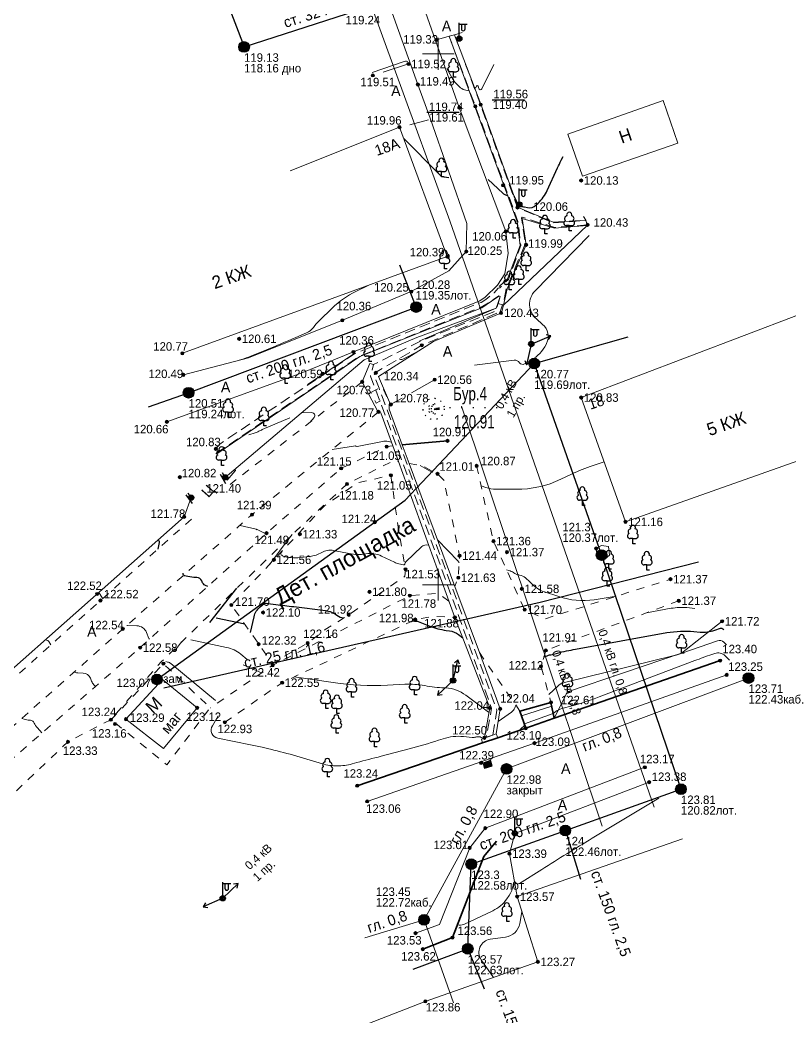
# Model space of a CAD drawing. Header units: metres. Extents: x 23748 to 47763, y 22346 to 44826.
# Drawn here: x 23910.6 to 23983.1, y 22409.3 to 22503.2 of the extents above; entities that cross this region are included whole.
import ezdxf

# ---------------------------------------------------------------- set-up
doc = ezdxf.new("R2010")
doc.units = ezdxf.units.M
for name, pattern in [('CONTI', [1, 0, 1]), ('g5_01_5x1_5', [3, 1.5, -1.5]), ('g5_02x1', [3, 2, -1]), ('g5_05x2', [7, 5, -2])]:
    doc.linetypes.add(name, pattern=pattern)
for name, color, linetype in [('02_Сетка', 7, 'Continuous'), ('03_Здания и строения', 7, 'Continuous'), ('06_Инженерно-технические сооружения', 7, 'Continuous'), ('07_Объекты электропередачи', 7, 'Continuous'), ('10_Границы покрытий и угодий', 7, 'Continuous'), ('11_Гидрография', 7, 'Continuous'), ('12_Рельеф', 7, 'Continuous'), ('13_Растительность', 7, 'Continuous'), ('14_Ограждения', 7, 'Continuous'), ('17_Топонимика', 7, 'Continuous'), ('19_Горизонтали', 7, 'Continuous'), ('30_Канализация', 7, 'Continuous'), ('31_Водопровод', 7, 'Continuous'), ('35_Телефон', 7, 'Continuous'), ('37_Кабель низкого напряжения', 7, 'Continuous'), ('44_Крышки колодцев', 7, 'Continuous'), ('45_Номера колодцев', 7, 'Continuous'), ('61_Отметки высоты поверхности', 7, 'Continuous'), ('BORE', 7, 'CONTI')]:
    doc.layers.add(name, color=color, linetype=linetype)
doc.styles.add('LIKE11', font='bm431.shx')
doc.styles.add('LIKE14', font='p131.shx')
doc.styles.add('LIKE17', font='d431.shx')
doc.styles.add('LIKE32', font='peteri.shx')
doc.styles.add('LIKE36', font='pragmai.shx')
doc.styles.add('Line_GUGK', font='bm431.ttf', dxfattribs={"height": 1})
doc.styles.add('SHRFT', font='TXT', dxfattribs={"width": 0.75})
doc.styles.get("Standard").update_dxf_attribs({"font": 'SPDS.shx', "oblique": 15, "height": 2})
doc.linetypes.add('g5_084a', pattern='A,0.001,[18,GUGK_2005.shx,S=5,R=180.000005,X=0,Y=0],1,[18,GUGK_2005.shx,S=12,R=180.000005,X=0,Y=0],1', length=2.001)
doc.linetypes.add('g5_084b', pattern='A,0.001,[18,GUGK_2005.shx,S=10,R=180.000005,X=0,Y=0],1,[18,GUGK_2005.shx,S=30,R=180.000005,X=0,Y=0],1', length=2.001)
doc.linetypes.add('g5_119_3', pattern='A,8,-2,[31,GUGK_2005.shx,S=0.2,R=0,X=0,Y=0],8,[31,GUGK_2005.shx,S=0.2,R=180.000005,X=0,Y=0],-2', length=20)
doc.linetypes.add('g5_122_k', pattern='A,2,-2,3,-0.6,["К",Line_GUGK,S=2,R=0,X=0,Y=-1],-3,3,-2,8,-2,8,-2,6', length=41.6)
doc.linetypes.add('g5_122_v', pattern='A,2,-2,3,-0.6,["В",Line_GUGK,S=2,R=0,X=0,Y=-1],-2.8,3,-2,8,-2,8,-2,6', length=41.4)
doc.linetypes.add('g5_133_t', pattern='A,4,[27,GUGK_2005.shx,S=0.8,R=0,X=0,Y=0],4,-2', length=10)
doc.linetypes.add('g5_474_1a', pattern='A,2,-0.5,[28,GUGK_2005.shx,S=2,R=0,X=0,Y=0],-0.5,2', length=5)

# ---------------------------------------------------------------- blocks, each defined once
blk = doc.blocks.new('g5_115_1')
at = {"color": 0, "flags": 128}
for points in [[(0, 0), (4, 0)], [(3.29, -0.5), (4, 0), (3.29, 0.5)]]:
    blk.add_lwpolyline(points, dxfattribs=at)
blk = doc.blocks.new('g5_117kb')
h = blk.add_hatch(color=255)
h.paths.add_polyline_path([(0.07, 0.07), (0.92, 0.07, 0.367426), (0.07, 0.92)])
h.paths.add_polyline_path([(-0.08, 0.92, 0.367426), (-0.92, 0.07), (-0.08, 0.07)])
h.paths.add_polyline_path([(-0.08, -0.08), (-0.92, -0.08, 0.367426), (-0.08, -0.92)])
h.paths.add_polyline_path([(0.07, -0.92, 0.367426), (0.92, -0.08), (0.07, -0.08)])
at = {"color": 0, "flags": 128}
for points in [[(-1, 0), (1, 0)], [(0, 1), (0, -1)]]:
    blk.add_lwpolyline(points, dxfattribs=at)
at = {"color": 0}
blk.add_circle((0, 0), 1, dxfattribs=at)
at = {"style": 'LIKE11', "flags": 8}
for tag, p in [('Номер', (0, 1.7)), ('Отметка кольца люка', (0, -2.8)), ('Отметка земли (возле него)', (0, -4.8)), ('Верх прокладки', (0, -6.8)), ('Низ прокладки', (0, -8.8))]:
    blk.add_attdef(tag, p, '', height=1.6, dxfattribs=at)
blk = doc.blocks.new('g5_128a')
h = blk.add_hatch(color=255)
h.paths.add_polyline_path([(-0.325, 0.425), (-0.675, 0.425), (-0.675, -0.425), (-0.325, -0.425)])
h.paths.add_polyline_path([(0.175, 0.425), (-0.175, 0.425), (-0.175, -0.425), (0.175, -0.425)])
h.paths.add_polyline_path([(0.675, 0.425), (0.325, 0.425), (0.325, -0.425), (0.675, -0.425)])
at = {"color": 0, "flags": 128}
blk.add_lwpolyline([(-0.75, -0.5), (0.75, -0.5), (0.75, 0.5), (-0.75, 0.5)], close=True, dxfattribs=at)
for points in [[(-0.25, -0.5), (-0.25, 0.5)], [(0.25, -0.5), (0.25, 0.5)]]:
    blk.add_lwpolyline(points, dxfattribs=at)
blk = doc.blocks.new('g5_474c_2')
h = blk.add_hatch(color=0)
edge = h.paths.add_edge_path()
edge.add_arc((0, 0), 0.5, 0, 360)
at = {"color": 0}
blk.add_line((0, -0.5), (0, -1), dxfattribs=at)
at = {"color": 0, "flags": 128}
blk.add_lwpolyline([(0.5, -1), (0.5, 1)], dxfattribs=at)
at = {"color": 0}
blk.add_circle((0, 0), 0.5, dxfattribs=at)
blk = doc.blocks.new('g5_388_1')
at = {"color": 0, "flags": 128}
blk.add_lwpolyline([(0, 0.99), (0.51, 0.99, 0.798042), (0.73, 1.95, 0.636328), (0.46, 2.81, 0.533064), (0, 3.5, 0.533064), (-0.46, 2.81, 0.636328), (-0.73, 1.95, 0.798042), (-0.51, 0.99)], format="xyb", dxfattribs=at)
for points in [[(0, 0.99), (-0.51, 0.99)], [(0.5, 0), (0, 0), (0, 0.99)]]:
    blk.add_lwpolyline(points, dxfattribs=at)
at = {"style": 'LIKE11', "flags": 8}
for tag, p in [('Описание', (-14.19, 0.84)), ('Метрические данные', (1.49, 0.46))]:
    blk.add_attdef(tag, p, '', height=2, dxfattribs=at)
blk = doc.blocks.new('g5_110_1c')
h = blk.add_hatch(color=255)
edge = h.paths.add_edge_path()
edge.add_arc((0, 0), 0.425, 0, 360)
edge = h.paths.add_edge_path(flags=16)
edge.add_arc((0, 0), 0.195, 0, 360)
h = blk.add_hatch(color=0)
edge = h.paths.add_edge_path()
edge.add_arc((0, 0), 0.12, 0, 360)
at = {"color": 0}
for p, q in [((0, 0.5), (0, 3)), ((0, 2.75), (1.5, 2.75))]:
    blk.add_line(p, q, dxfattribs=at)
at = {"color": 0, "flags": 128}
blk.add_lwpolyline([(0.4, 2.75), (0.4, 1.86, 1.040016), (1.1, 1.86), (1.1, 2.75)], format="xyb", dxfattribs=at)
at = {"color": 0}
for radius in [0.5, 0.12]:
    blk.add_circle((0, 0), radius, dxfattribs=at)
blk = doc.blocks.new('g5_117sv')
h = blk.add_hatch(color=255)
h.paths.add_polyline_path([(-0.08, 0.92, 0.390634), (-0.93, 0, 0.11106), (-0.84, -0.4), (-0.08, 0.04)])
h.paths.add_polyline_path([(0.07, 0.04), (0.84, -0.4, 0.11106), (0.92, 0, 0.390634), (0.07, 0.92)])
h.paths.add_polyline_path([(-0.76, -0.53, 0.524447), (0.76, -0.53), (0, -0.09)])
at = {"color": 0, "flags": 128}
for points in [[(0, 1), (0, 0)], [(0, 0), (-0.87, -0.5)], [(0.87, -0.5), (0, 0)]]:
    blk.add_lwpolyline(points, dxfattribs=at)
at = {"color": 0}
blk.add_circle((0, 0), 1, dxfattribs=at)
at = {"style": 'LIKE11', "flags": 8}
for tag, p in [('Номер', (0, 1.7)), ('Отметка кольца люка', (0, -2.8)), ('Отметка земли (возле него)', (0, -4.8)), ('Верх прокладки', (0, -6.8)), ('Низ прокладки', (0, -8.8))]:
    blk.add_attdef(tag, p, '', height=1.6, dxfattribs=at)
blk = doc.blocks.new('g5_118_1')
h = blk.add_hatch(color=255)
edge = h.paths.add_edge_path()
edge.add_arc((0, 0), 0.925, 0, 360)
at = {"color": 0}
blk.add_circle((0, 0), 1, dxfattribs=at)
at = {"style": 'LIKE11', "flags": 8}
for tag, p, height in [('Номер', (0, 1.7), 1.6), ('Текст', (1.17, -0.66), 2), ('Отметка кольца люка', (0, -2.8), 1.6), ('Отметка земли (возле него)', (0, -4.8), 1.6), ('Верх прокладки', (0, -6.8), 1.6), ('Низ прокладки', (0, -8.8), 1.6)]:
    blk.add_attdef(tag, p, '', height=height, dxfattribs=at)
blk = doc.blocks.new('g5_117v')
h = blk.add_hatch(color=255)
h.paths.add_polyline_path([(-0.92, 0.07), (0.92, 0.07, 0.921954)])
h.paths.add_polyline_path([(0.92, -0.07), (-0.92, -0.07, 0.921954)])
at = {"color": 0}
blk.add_line((-1, 0), (1, 0), dxfattribs=at)
blk.add_circle((0, 0), 1, dxfattribs=at)
at = {"style": 'LIKE11', "flags": 8}
for tag, p in [('Номер', (0, 1.7)), ('Отметка кольца люка', (0, -2.8)), ('Отметка земли (возле него)', (0, -4.8)), ('Верх прокладки', (0, -6.8)), ('Низ прокладки', (0, -8.8))]:
    blk.add_attdef(tag, p, '', height=1.6, dxfattribs=at)
blk = doc.blocks.new('g5_012')
at = {"color": 92, "linetype": 'ByBlock', "lineweight": -2}
for p, q in [((0, -3), (0, 3)), ((-3, 0), (3, 0))]:
    blk.add_line(p, q, dxfattribs=at)
blk = doc.blocks.new('g5_330')
at = {"linetype": 'ByBlock'}
blk.add_hatch(color=0, dxfattribs=at).paths.add_polyline_path([(-0.3, 0, 1), (0.3, 0, 1)])
at = {"color": 0, "linetype": 'ByBlock', "lineweight": -2}
blk.add_circle((0, 0), 0.3, dxfattribs=at)
at = {"color": 0, "linetype": 'ByBlock', "lineweight": 15, "flags": 12}
for tag, p in [('number', (-7.62, -0.8)), ('z', (0.5, -0.8))]:
    blk.add_attdef(tag, p, '', height=1.6, dxfattribs=at)
blk = doc.blocks.new('BL_985')
at = {"color": 0}
for radius in [2, 1, 0.8, 0.6, 0.4, 0.2]:
    blk.add_circle((0, 0), radius, dxfattribs=at)

msp = doc.modelspace()

# ---------------------------------------------------------------- linework, layer by layer
at = {"layer": '03_Здания и строения', "color": 7, "linetype": 'Continuous', "lineweight": 20, "flags": 128}
msp.add_lwpolyline([(23963.582, 22488.477), (23962.209, 22492.44), (23971.18, 22495.608), (23972.571, 22491.592)], close=True, dxfattribs=at)
at = {"layer": '03_Здания и строения', "color": 7, "linetype": 'Continuous', "lineweight": 20, "ltscale": 0.5, "flags": 128}
for points in [[(23925.886, 22471.791), (23950.847, 22480.898), (23946.337, 22493.102), (23936.038, 22488.984)], [(23990.638, 22464.053), (23967.638, 22455.915), (23963.463, 22467.624), (23983.951, 22475.418)], [(23920.571, 22437.327), (23924, 22441.079), (23927.279, 22438.393), (23924.119, 22434.558), (23920.571, 22437.327)], [(23916.274, 22384.642), (23911.677, 22396.299), (23948.77, 22410.752), (23959.375, 22414.475), (23957.431, 22420.615), (23973.015, 22426.075)]]:
    msp.add_lwpolyline(points, dxfattribs=at)
at = {"layer": '06_Инженерно-технические сооружения', "color": 7, "linetype": 'Continuous', "lineweight": 20, "ltscale": 0.5, "flags": 128}
for points in [[(23955.718, 22478.091), (23956.514, 22478.802), (23957.696, 22481.962), (23957.426, 22484.218), (23953.405, 22495.132), (23951.042, 22501.58), (23951.019, 22501.651)], [(23963.9, 22484.33), (23960.826, 22484.142), (23957.515, 22485.525), (23953.996, 22495.272), (23951.561, 22501.707), (23951.529, 22501.796)], [(23955.944, 22475.605), (23956.152, 22476.323), (23956.472, 22477.859), (23958.272, 22482.018), (23957.894, 22484.498), (23960.942, 22483.583), (23964.029, 22483.832)], [(23929.125, 22462.317), (23942.594, 22471.501), (23954.1, 22476.09), (23955.026, 22476.72), (23955.687, 22477.169), (23955.825, 22477.134), (23955.597, 22476.493)], [(23948.272, 22472.919), (23948.246, 22472.966), (23955.437, 22476.051)], [(23945.504, 22466.962), (23944.368, 22469.605), (23949.544, 22472.893), (23955.944, 22475.605)], [(23937.675, 22468.87), (23942.001, 22471.713)], [(23954.337, 22435.582), (23954.839, 22438.389), (23951.56, 22446.917), (23946.24, 22461.617), (23945.715, 22463.067), (23944.591, 22466.173), (23944.336, 22466.263), (23942.824, 22469.11), (23943.551, 22470.845), (23943.895, 22470.735)], [(23955.465, 22435.937), (23955.827, 22438.314), (23953.866, 22443.597), (23951.549, 22449.839), (23947.249, 22461.424), (23946.604, 22463.164), (23945.358, 22466.52), (23945.357, 22466.873), (23945.504, 22466.962)], [(23955.614, 22435.579), (23955.465, 22435.937), (23955.127, 22435.821), (23954.066, 22435.455), (23954.174, 22435.089)], [(23954.066, 22435.455), (23954.337, 22435.582), (23954.508, 22435.639), (23955.132, 22435.838), (23955.465, 22435.937)]]:
    msp.add_lwpolyline(points, dxfattribs=at)
at = {"layer": '06_Инженерно-технические сооружения', "color": 7, "linetype": 'Continuous', "lineweight": 20, "flags": 128}
for points in [[(23957.846, 22437.646), (23960.687, 22438.55)], [(23958.106, 22436.89), (23960.83, 22437.863)]]:
    msp.add_lwpolyline(points, dxfattribs=at)
at = {"layer": '10_Границы покрытий и угодий', "color": 7, "linetype": 'Continuous', "lineweight": 20, "ltscale": 0.5, "flags": 128}
for points in [[(23925.975, 22469.759), (23932.115, 22471.354), (23940.958, 22474.903), (23947.457, 22477.604), (23950.983, 22479.572), (23952.635, 22481.386), (23952.696, 22484.017), (23949.227, 22493.928), (23948.077, 22497.108), (23943.509, 22509.856), (23942.103, 22513.743), (23940.473, 22518.191), (23938.697, 22521.712), (23935.903, 22524.663)], [(23924.421, 22465.344), (23937.082, 22469.927), (23942.005, 22471.921), (23953.91, 22476.727), (23954.424, 22477.071), (23955.587, 22478.21), (23956.277, 22479.279), (23956.589, 22481.22), (23956.354, 22483.264), (23951.975, 22494.938), (23946.191, 22511.33), (23943.704, 22518.887), (23944.286, 22521.086)], [(23977.169, 22441.504), (23959.054, 22435.07), (23943.299, 22429.591)], [(23947.854, 22417.173), (23950.123, 22417.995), (23952.958, 22425.22), (23954.425, 22427.067), (23969.465, 22432.801)]]:
    msp.add_lwpolyline(points, dxfattribs=at)
at = {"layer": '10_Границы покрытий и угодий', "color": 7, "linetype": 'g5_05x2', "lineweight": 20, "ltscale": 0.5, "flags": 128}
for points in [[(23949.828, 22501.312), (23951.019, 22501.651), (23951.037, 22501.656), (23951.521, 22501.794), (23951.529, 22501.796), (23952.845, 22502.171)], [(23947.195, 22499.047), (23943.827, 22497.975)], [(23949.065, 22493.791), (23947.301, 22493.298)], [(23949.649, 22469.307), (23945.504, 22466.962)]]:
    msp.add_lwpolyline(points, dxfattribs=at)
at = {"layer": '10_Границы покрытий и угодий', "color": 7, "linetype": 'g5_01_5x1_5', "lineweight": 20, "ltscale": 0.5, "flags": 128}
for points in [[(23930.376, 22459.435), (23942.824, 22469.11)], [(23943.644, 22468.105), (23944.103, 22468.343), (23944.415, 22468.505), (23944.707, 22468.656), (23945.164, 22467.674), (23944.804, 22467.466), (23944.502, 22467.291), (23944.144, 22467.084), (23943.644, 22468.105)], [(23944.336, 22466.263), (23932.438, 22456.593), (23920.27, 22445.827), (23901.925, 22429.604), (23903.663, 22428.227), (23921.905, 22444.069), (23933.813, 22454.852), (23940.842, 22460.953), (23945.133, 22463.004), (23945.715, 22463.067)], [(23904.809, 22425.425), (23915.106, 22435.2), (23919.145, 22437.282), (23923.931, 22442.769), (23936.57, 22455.05), (23941.394, 22459.481), (23945.812, 22461.698), (23946.24, 22461.617)], [(23947.249, 22461.424), (23948.539, 22461.179), (23949.926, 22460.434), (23950.542, 22459.822), (23952, 22452.727), (23951.882, 22450.656), (23951.549, 22449.839)], [(23953.606, 22461.186), (23955.196, 22454.103), (23958.133, 22447.649), (23960.034, 22446.779), (23971.879, 22450.518)], [(23945.53, 22460.3), (23946.205, 22455.426), (23946.908, 22451.451), (23946.848, 22450.792), (23941.556, 22447.166), (23939.34, 22445.766), (23937.683, 22444.496), (23934.341, 22442.615), (23930.5, 22448.088), (23939.3, 22457.45), (23942.399, 22459.603), (23945.53, 22460.3)], [(23882.654, 22416.597), (23887.384, 22420.854), (23899.845, 22432.081), (23918.164, 22448.506), (23927.239, 22456.629)], [(23950.986, 22448.454), (23949.975, 22449.206), (23947.316, 22448.968), (23934.392, 22442.406), (23928.544, 22438.407)], [(23972.653, 22448.485), (23960.131, 22443.812), (23959.681, 22442.312), (23960.611, 22438.914)], [(23929.883, 22437.041), (23935.279, 22440.769), (23947.911, 22446.754), (23949.58, 22447.025), (23951.56, 22446.917)], [(23953.866, 22443.597), (23957.695, 22438.085)], [(23919.181, 22437.28), (23924.102, 22442.561), (23928.497, 22438.413), (23924.427, 22433.029), (23919.181, 22437.28)]]:
    msp.add_lwpolyline(points, dxfattribs=at)
at = {"layer": '10_Границы покрытий и угодий', "color": 7, "linetype": 'Continuous', "lineweight": 35, "ltscale": 0.5, "flags": 128}
for points in [[(23946.604, 22463.164), (23947.64, 22463.277), (23950.86, 22463.548)], [(23960.921, 22437.424), (23976.555, 22442.844)], [(23957.695, 22438.085), (23958.249, 22436.476), (23960.921, 22437.424), (23960.611, 22438.914), (23957.695, 22438.085)], [(23960.611, 22438.914), (23960.921, 22437.424)], [(23942.358, 22431.068), (23954.174, 22435.089), (23955.614, 22435.579), (23958.249, 22436.476)], [(23948.54, 22415.665), (23951.339, 22416.757), (23954.289, 22424.387), (23955.49, 22425.833)]]:
    msp.add_lwpolyline(points, dxfattribs=at)
at = {"layer": '11_Гидрография', "color": 92, "linetype": 'g5_02x1', "lineweight": 20, "ltscale": 0.5, "flags": 128}
for points in [[(23954.032, 22476.589), (23954.487, 22476.858), (23955.251, 22477.496), (23955.65, 22477.941), (23955.805, 22477.976), (23956.598, 22478.758), (23957.778, 22481.957), (23957.503, 22484.22), (23953.489, 22495.055), (23951.093, 22501.477), (23951.037, 22501.656)], [(23951.521, 22501.794), (23951.558, 22501.697), (23953.985, 22495.213), (23957.457, 22485.525), (23960.799, 22484.082), (23963.874, 22484.293)], [(23964.066, 22483.893), (23964.014, 22483.889), (23960.974, 22483.65), (23957.892, 22484.61), (23957.829, 22484.527), (23958.206, 22482.134), (23958.204, 22482.13), (23956.407, 22477.883), (23956.19, 22476.733), (23956.06, 22476.351), (23955.84, 22475.706)], [(23929.044, 22462.346), (23942.579, 22471.517), (23954.041, 22476.142), (23954.992, 22476.713), (23955.71, 22477.211), (23955.835, 22477.136)], [(23955.835, 22477.136), (23955.628, 22476.484), (23955.538, 22476.2), (23955.23, 22475.714), (23948.272, 22472.919), (23943.895, 22470.735), (23943.608, 22469.652), (23944.103, 22468.343), (23944.502, 22467.291), (23944.868, 22466.323), (23951.914, 22447.106), (23955.022, 22438.367), (23954.508, 22435.639)], [(23929.047, 22462.801), (23929.4, 22463.244), (23942.094, 22471.74), (23954.032, 22476.589)], [(23955.132, 22435.838), (23955.514, 22438.194), (23952.236, 22447.159), (23945.159, 22466.515), (23944.804, 22467.466), (23944.415, 22468.505), (23943.948, 22469.755), (23944.083, 22469.978), (23948.448, 22472.545), (23955.84, 22475.706)]]:
    msp.add_lwpolyline(points, dxfattribs=at)
at = {"layer": '12_Рельеф', "color": 7, "linetype": 'g5_084b', "lineweight": 20, "ltscale": 0.5, "flags": 128}
msp.add_lwpolyline([(23976.739, 22446.554), (23972.922, 22443.55), (23962.163, 22439.915)], dxfattribs=at)
at = {"layer": '12_Рельеф', "color": 7, "linetype": 'g5_084a', "lineweight": 20, "ltscale": 0.5, "flags": 128}
msp.add_lwpolyline([(23962.163, 22439.915), (23960.921, 22437.424)], dxfattribs=at)
at = {"layer": '14_Ограждения', "color": 7, "linetype": 'g5_474_1a', "lineweight": 20, "ltscale": 0.5, "flags": 128}
for points in [[(23869.044, 22521.901), (23867.335, 22520.707), (23856.702, 22517.118), (23849.722, 22515.738), (23856.891, 22494.103), (23861.219, 22481.187), (23865.124, 22469.632), (23871.783, 22449.99), (23874.825, 22441.031), (23879.019, 22428.553), (23882.468, 22418.57), (23886.046, 22421.462), (23898.174, 22431.703), (23926.051, 22456.396), (23926.713, 22458.204)], [(23929.919, 22460.101), (23943.017, 22471.184), (23947.964, 22473.278), (23955.437, 22476.051), (23955.597, 22476.493), (23955.628, 22476.484), (23956.06, 22476.351), (23956.152, 22476.323), (23964.029, 22483.832), (23964.014, 22483.889), (23963.9, 22484.33), (23963.677, 22484.668)], [(23969.864, 22431.402), (23957.212, 22426.579), (23956.702, 22424.66), (23957.431, 22420.615)]]:
    msp.add_lwpolyline(points, dxfattribs=at)
at = {"layer": '19_Горизонтали', "color": 32, "linetype": 'Continuous', "lineweight": 20, "ltscale": 0.5, "flags": 128}
for points, elevation in [([(23947.116, 22499.265), (23947.009, 22499.298, 0.157929), (23946.795, 22499.293), (23943.752, 22498.237)], 119.5), ([(23950.806, 22498.605), (23951.282, 22497.764, 0.079185), (23951.923, 22496.961), (23952.088, 22496.811, 0.148146), (23952.602, 22496.566), (23952.896, 22496.521)], 119.5), ([(23953.413, 22496.813), (23953.457, 22496.796, 0.389505), (23953.523, 22496.821), (23953.592, 22496.964, -0.684915), (23953.741, 22496.951), (23953.803, 22496.74, 0.686241), (23954.108, 22496.714), (23955.222, 22499.011)], 119.5), ([(23964.225, 22482.898), (23959.12, 22477.684, 0.43356), (23959.236, 22475.028), (23959.829, 22474.518, -0.343131), (23960.195, 22472.719), (23960.147, 22472.623, -0.148978), (23958.762, 22471.155), (23958.135, 22470.797, -0.393455), (23957.661, 22470.908), (23957.661, 22470.908, 0.282601), (23957.146, 22471.144), (23953.4, 22470.689)], 120.5), ([(23931.225, 22471.143), (23931.677, 22471.282, 0.023533), (23932.565, 22471.603), (23933.74, 22472.09, 0.002578), (23936.56, 22473.277), (23937.566, 22473.707, 0.135338), (23938.225, 22474.231), (23938.225, 22474.231, -0.04346), (23938.796, 22474.888), (23940.009, 22476.059, -0.079583), (23942.229, 22477.608), (23943.463, 22478.204)], 120.5), ([(23946.323, 22471.26), (23946.44, 22471.221, 0.203049), (23946.666, 22471.239), (23948.147, 22472.006)], 120.5), ([(23936.01, 22465.719), (23933.41, 22464.606, 0.022336), (23933.082, 22464.448), (23933.082, 22464.448, -0.045839), (23932.748, 22464.306), (23932.134, 22464.109)], 121), ([(23937.889, 22465.275), (23938.291, 22465.75, 0.648388), (23938.071, 22466.208), (23937.104, 22466.181)], 121), ([(23945.585, 22463.426), (23945.582, 22463.417, -0.386785), (23945.568, 22463.41), (23945.299, 22463.483, 0.11823), (23944.737, 22463.5), (23942.362, 22463.006, -0.257523), (23942.273, 22463.033), (23942.273, 22463.033, 0.242281), (23942.183, 22463.064), (23939.999, 22462.738)], 121), ([(23930.105, 22459.83), (23930.869, 22460.736, 0.648391), (23930.837, 22460.803), (23930.746, 22460.8)], 121.5), ([(23948.288, 22461.227), (23949.39, 22460.597, 0.416938), (23949.465, 22460.618), (23949.493, 22460.667)], 121), ([(23965.626, 22461.557), (23964.58, 22461.221, 0.034418), (23962.545, 22460.41), (23961.537, 22459.926, -0.114278), (23957.322, 22458.983), (23955.424, 22458.997, -0.081632), (23954.483, 22459.158), (23954.026, 22459.317)], 121), ([(23933.736, 22454.783), (23932.924, 22455.201, 0.113438), (23932.882, 22455.212), (23932.882, 22455.212, -0.054318), (23932.839, 22455.217), (23931.326, 22455.588, -0.312709), (23931.305, 22455.612), (23931.303, 22455.631)], 121.5), ([(23934.146, 22451.968), (23935.469, 22453.739, -0.007446), (23935.977, 22454.399), (23936.237, 22454.726)], 121.5), ([(23949.917, 22454.236), (23951.873, 22452.209, -0.079465), (23951.938, 22452.117), (23951.962, 22452.066)], 121.5), ([(23935.314, 22453.205), (23935.21, 22453.068, 0.323693), (23935.204, 22452.821), (23935.204, 22452.821, 0.184129), (23935.438, 22452.66), (23935.5, 22452.645, 0.031651), (23935.925, 22452.57), (23936.132, 22452.546, 0.057969), (23936.974, 22452.549), (23937.895, 22452.659, 0.10203), (23939.017, 22453.034), (23939.017, 22453.034, -0.182421), (23940.131, 22453.22), (23941.606, 22452.927, 0.090361), (23943.162, 22452.903), (23943.162, 22452.903, -0.154086), (23944.655, 22452.69), (23945.87, 22452.108, 0.038537), (23946.073, 22452.03), (23946.073, 22452.03, 0.016608), (23946.283, 22451.974), (23946.73, 22451.871, 0.442012), (23946.853, 22451.956), (23946.853, 22451.956, -0.168818), (23946.947, 22452.144), (23948.437, 22453.586, -0.203092), (23948.844, 22453.743), (23949.082, 22453.736)], 121.5), ([(23966.764, 22448.903), (23964.684, 22448.588, -0.1181), (23961.347, 22448.872), (23959.997, 22449.319, -0.058613), (23959.458, 22449.571), (23959.429, 22449.589, -0.041784), (23959.005, 22449.903), (23959.005, 22449.903, -0.010073), (23958.615, 22450.26), (23958.222, 22450.634, 0.156786), (23957.655, 22450.908), (23957.598, 22450.916, -0.120951), (23957.105, 22451.113), (23957.072, 22451.137, 0.09258), (23956.657, 22451.331), (23956.431, 22451.389)], 121.5), ([(23918.025, 22449.274), (23918.37, 22448.732, -0.192631), (23918.375, 22448.706), (23918.372, 22448.693)], 122.5), ([(23974.164, 22447.771), (23973.424, 22447.838, 0.06742), (23971.954, 22447.773), (23969.615, 22447.351)], 121.5), ([(23922.802, 22444.881), (23922.771, 22444.896, -0.186169), (23922.727, 22444.943), (23922.497, 22445.509, 0.298948), (23921.608, 22446.123), (23920.723, 22446.144, -0.054316), (23920.67, 22446.151), (23920.643, 22446.157), (23920.643, 22446.157)], 122.5), ([(23913.502, 22444.326), (23913.311, 22444.634, 0.225889), (23913.098, 22444.772), (23912.959, 22444.79)], 123), ([(23931.976, 22442.968), (23931.389, 22443.452, 0.121155), (23930.056, 22444.091), (23926.69, 22444.797)], 122.5), ([(23977.167, 22444.335), (23976.91, 22444.584, 0.283361), (23976.316, 22444.715), (23973.042, 22443.574, 0.007009), (23972.867, 22443.511), (23972.867, 22443.511, -0.024208), (23972.69, 22443.453), (23972.592, 22443.426, -0.006088), (23972.214, 22443.328), (23961.891, 22440.779, 0.029403), (23961.58, 22440.683), (23961.58, 22440.683, 0.099403), (23961.309, 22440.514), (23960.406, 22439.663)], 122.5), ([(23977.444, 22442.903), (23977.021, 22443.312, 0.283363), (23976.043, 22443.528), (23975.782, 22443.437, 0.007013), (23974.158, 22442.846), (23965.169, 22439.429, -0.024213), (23962.624, 22438.601), (23961.635, 22438.331, 0.094141), (23961.08, 22438.06), (23960.828, 22437.871)], 123), ([(23929.018, 22439.095), (23924.803, 22442.564, 0.121155), (23924.493, 22442.713), (23924.32, 22442.749)], 123), ([(23917.692, 22440.41), (23917.552, 22440.566, -0.084592), (23917.332, 22440.916), (23917.221, 22441.186, 0.293531), (23916.527, 22441.668), (23916.038, 22441.685, -0.073149), (23915.798, 22441.729), (23915.681, 22441.769)], 123), ([(23936.404, 22441.304), (23936.411, 22441.306, -0.122917), (23936.424, 22441.307), (23940.101, 22440.771, 0.049058), (23945.22, 22440.531), (23946.851, 22440.615, -0.059064), (23948.716, 22440.49), (23948.716, 22440.49, 0.034853), (23950.581, 22440.274), (23950.697, 22440.269, -0.151059), (23952.597, 22439.585), (23954.731, 22437.979)], 122.5), ([(23955.643, 22437.106), (23956.887, 22438.004, 0.13334), (23957.205, 22438.398), (23957.311, 22438.638)], 122.5), ([(23912.653, 22436.034), (23912.22, 22436.518, -0.084591), (23911.935, 22436.969), (23911.935, 22436.969, 0.293532), (23911.561, 22437.229), (23911.487, 22437.232, -0.07315), (23910.989, 22437.323), (23910.747, 22437.406)], 123.5), ([(23929.269, 22437.649), (23928.708, 22436.707, 0.516533), (23929.222, 22435.546), (23932.293, 22434.921, -0.022489), (23937.288, 22433.668), (23939.073, 22433.135, 0.073703), (23940.472, 22432.932), (23940.472, 22432.932, 0.064889), (23941.878, 22433.121), (23942.325, 22433.241, -0.002353), (23944.603, 22433.843), (23947.24, 22434.526, 0.016344), (23950.017, 22435.343), (23950.45, 22435.486, -0.104813), (23952.379, 22435.698), (23953.184, 22435.619, 0.081607), (23953.544, 22435.642), (23953.605, 22435.656, -0.068168), (23953.841, 22435.677), (23953.876, 22435.676, -0.151046), (23954.029, 22435.621), (23954.096, 22435.57)], 123), ([(23951.807, 22417.966, 0.196357), (23952.394, 22417.998), (23955.139, 22419.294, 0.133505), (23956.462, 22420.424), (23956.671, 22420.731, 0.109174), (23957.056, 22421.692), (23957.096, 22421.932, -0.732424), (23957.267, 22421.957), (23957.267, 22421.957, 0.44779), (23957.633, 22421.852), (23959.751, 22423.187, -0.005257), (23964.5, 22426.112), (23970.764, 22429.88)], 123.5), ([(23957.883, 22419.187), (23957.673, 22418.072, -0.321949), (23956.339, 22416.8), (23954.886, 22416.597, 0.560988), (23954.047, 22414.665), (23955.209, 22413.012)], 123.5)]:
    msp.add_lwpolyline(points, format="xyb", dxfattribs=dict(at, elevation=elevation))
at = {"layer": '19_Горизонтали', "color": 32, "linetype": 'Continuous', "lineweight": 30, "ltscale": 0.5, "flags": 128}
for points, elevation in [([(23946.74, 22492.011), (23950.022, 22488.718, -0.003266), (23950.169, 22488.568), (23950.225, 22488.511, 0.025556), (23950.263, 22488.476), (23950.263, 22488.476, 0.140102), (23950.308, 22488.456), (23950.976, 22488.361)], 120), ([(23957.118, 22486.626), (23957.137, 22486.585, -0.0043), (23957.176, 22486.504), (23957.49, 22485.822, 0.273661), (23957.754, 22485.64), (23957.754, 22485.64, -0.036521), (23958.12, 22485.587), (23958.4, 22485.526, 0.248554), (23959.203, 22485.75), (23959.405, 22485.94, 0.095222), (23960.263, 22487.136), (23961.243, 22489.259, -0.004783), (23961.581, 22489.973), (23961.754, 22490.329)], 120), ([(23954.691, 22488.15), (23956.075, 22486.863, 0.1208), (23956.323, 22486.724), (23956.408, 22486.701, -0.127373), (23956.505, 22486.645), (23956.547, 22486.604)], 120), ([(23923.614, 22454.234), (23923.668, 22454.149, -0.19264), (23923.702, 22453.967), (23923.582, 22453.356)], 122), ([(23928.269, 22449.832), (23928.049, 22449.938, -0.186182), (23927.737, 22450.271), (23927.704, 22450.352, 0.298945), (23927.247, 22450.667), (23927.179, 22450.669, -0.054306), (23926.389, 22450.774), (23926.083, 22450.849, -0.312709), (23925.962, 22450.985), (23925.949, 22451.095)], 122), ([(23932.31, 22445.509), (23932.639, 22446.987, -0.171876), (23933.217, 22447.911), (23933.598, 22448.214, -0.231552), (23933.759, 22448.249, 0.03165), (23933.939, 22448.217), (23934.689, 22448.132, -0.002614), (23936.371, 22447.933), (23939.371, 22447.563, -0.132058), (23940.444, 22447.127, 0.139341), (23941.094, 22446.874)], 122), ([(23947.438, 22446.546), (23947.507, 22446.571, -0.122919), (23947.649, 22446.585), (23947.684, 22446.58, 0.049061), (23947.833, 22446.573), (23947.844, 22446.573, -0.059066), (23947.97, 22446.565), (23947.97, 22446.565, -0.046754), (23948.091, 22446.53), (23949.201, 22446.098, 0.058529), (23950.732, 22445.699), (23951.04, 22445.656, -0.12803), (23951.908, 22445.297), (23952.295, 22445.004)], 122), ([(23959.945, 22443.192), (23960.158, 22443.272, -0.029403), (23960.591, 22443.407), (23961.221, 22443.562, -0.015852), (23962.934, 22443.928), (23971.536, 22445.481, -0.067419), (23974.087, 22445.594), (23974.665, 22445.541, 0.106853), (23976.04, 22445.71), (23976.589, 22445.901, -0.283364), (23976.8, 22445.855), (23976.891, 22445.767)], 122)]:
    msp.add_lwpolyline(points, format="xyb", dxfattribs=dict(at, elevation=elevation))
for points, elevation in [([(23957.809, 22481.97), (23957.775, 22481.982)], 120), ([(23928.472, 22446.447), (23931.027, 22449.664)], 122), ([(23931.763, 22446.277), (23929.059, 22446.844)], 122)]:
    msp.add_lwpolyline(points, dxfattribs=dict(at, elevation=elevation))
at = {"layer": '19_Горизонтали', "color": 32, "linetype": 'Continuous', "lineweight": 20, "ltscale": 0.5, "flags": 128}
for points, elevation in [([(23932.904, 22455.211), (23932.918, 22455.177)], 121.5), ([(23925.138, 22443.746), (23925.817, 22444.602)], 122.5), ([(23933.353, 22441.695), (23931.599, 22442.452)], 122.5), ([(23958.15, 22436.763), (23957.706, 22436.371)], 123)]:
    msp.add_lwpolyline(points, dxfattribs=dict(at, elevation=elevation))
at = {"layer": '30_Канализация', "color": 12, "linetype": 'g5_122_k', "lineweight": 30, "ltscale": 0.5, "flags": 128}
for points in [[(23922.692, 22466.762), (23926.473, 22468.08), (23947.908, 22476.148), (23946.362, 22480.093)], [(23959.036, 22470.834), (23967.888, 22473.331)], [(23923.493, 22441.075), (23946.865, 22457.951), (23959.036, 22470.834)], [(23959.036, 22470.834), (23965.382, 22452.792), (23972.861, 22430.739)], [(23947.63, 22413.784), (23952.771, 22415.701), (23953.103, 22423.673), (23961.969, 22426.848), (23972.861, 22430.739)], [(23961.969, 22426.848), (23963.396, 22422.268)], [(23952.771, 22415.701), (23954.331, 22411.919)]]:
    msp.add_lwpolyline(points, dxfattribs=at)
at = {"layer": '30_Канализация', "color": 7, "linetype": 'Continuous', "lineweight": 20, "ltscale": 0.5, "flags": 128}
msp.add_lwpolyline([(23964.871, 22453.401), (23965.387, 22453.705), (23966.031, 22453.583), (23966.123, 22452.767), (23965.568, 22452.32), (23964.952, 22452.713), (23964.871, 22453.401)], dxfattribs=at)
at = {"layer": '31_Водопровод', "color": 94, "linetype": 'g5_122_v', "lineweight": 30, "ltscale": 0.5, "flags": 128}
for points in [[(23929.217, 22507.16), (23931.695, 22500.65), (23961.605, 22510.333)], [(23924.138, 22440.3), (23959.602, 22448.35), (23974.526, 22452.145)]]:
    msp.add_lwpolyline(points, dxfattribs=at)
at = {"layer": '35_Телефон', "color": 6, "linetype": 'g5_133_t', "lineweight": 20, "ltscale": 0.5, "flags": 128}
for points in [[(23943.068, 22416.733), (23948.655, 22418.432), (23956.43, 22432.645), (23979.229, 22441.206)], [(23948.655, 22418.432), (23951.427, 22410.612)]]:
    msp.add_lwpolyline(points, dxfattribs=at)
at = {"layer": '37_Кабель низкого напряжения', "color": 1, "linetype": 'g5_119_3', "lineweight": 20, "ltscale": 0.5, "flags": 128}
for points in [[(23970.334, 22429.055), (23951.086, 22484.282), (23935.352, 22527.434), (23922.054, 22522.598), (23924.569, 22515.24)], [(23965.437, 22427.258), (23952.176, 22466.803)]]:
    msp.add_lwpolyline(points, dxfattribs=at)
at = {"layer": '61_Отметки высоты поверхности'}
for p, q in [((23955.086, 22495.677), (23958.122, 22495.675)), ((23948.915, 22494.518), (23951.951, 22494.516))]:
    msp.add_line(p, q, dxfattribs=at)
at = {"layer": 'BORE', "color": 5}
msp.add_line((23951.046, 22466.676), (23955.64, 22466.676), dxfattribs=at)

# ---------------------------------------------------------------- block references
at = {"layer": '02_Сетка', "color": 92, "linetype": 'Continuous', "lineweight": 15, "ltscale": 0.5, "xscale": 0.5, "yscale": 0.5}
for p in [(23950, 22500), (23950, 22450)]:
    msp.add_blockref('g5_012', p, dxfattribs=at)
at = {"layer": '06_Инженерно-технические сооружения', "color": 7, "linetype": 'Continuous', "lineweight": 20, "xscale": 0.5, "yscale": 0.5, "zscale": 0.5, "rotation": 17.93792944926585}
msp.add_blockref('g5_128a', (23954.646, 22433.072), dxfattribs=at)
at = {"layer": '07_Объекты электропередачи', "color": 7, "linetype": 'Continuous', "lineweight": 20, "xscale": 0.5, "yscale": 0.5, "zscale": 0.5}
for p in [(23951.975, 22501.43, 119.29), (23957.632, 22485.807, 119.934), (23958.758, 22472.664, 120.42), (23951.386, 22440.976, 122.417), (23957.212, 22426.579, 123.185), (23929.687, 22420.466, 124.959)]:
    msp.add_blockref('g5_110_1c', p, dxfattribs=at)
for p, rotation in [((23958.758, 22472.664), 23.22606510281754), ((23958.758, 22472.664), 256.9034954403394), ((23951.386, 22440.976), 76.9035040917614), ((23951.386, 22440.976), 223.3863501641178), ((23929.687, 22420.466, 124.959), 43.38635198535064), ((23929.687, 22420.466, 124.959), 203.4390968817974)]:
    msp.add_blockref('g5_115_1', p, dxfattribs=dict(at, rotation=rotation))
at = {"layer": '13_Растительность', "color": 92, "linetype": 'Continuous', "lineweight": 20, "xscale": 0.5, "yscale": 0.5, "zscale": 0.5}
for p in [(23951.417, 22497.812, 119.448), (23950.294, 22488.409, 120.002), (23962.339, 22483.325, 120.275), (23957.045, 22482.644, 120.104), (23960.04, 22483.038, 120.207), (23950.576, 22479.762, 120.266), (23958.273, 22479.57, 120.238), (23956.688, 22477.765, 120.327), (23957.579, 22478.27, 120.248), (23943.471, 22471.026, 120.452), (23939.88, 22469.288, 120.641), (23935.564, 22468.956, 120.727), (23930.185, 22465.756, 120.85), (23933.56, 22464.958, 120.946), (23929.575, 22461.236, 121.283), (23963.571, 22457.458, 121.087), (23968.331, 22453.848, 121.354), (23966.068, 22451.458, 121.311), (23969.642, 22451.373, 121.365), (23965.912, 22449.873, 121.326), (23972.922, 22443.55, 122.492), (23941.831, 22439.412, 122.58), (23947.77, 22439.61, 122.589), (23962.163, 22439.915, 122.658), (23939.388, 22438.328, 122.647), (23940.444, 22437.854, 122.666), (23946.832, 22436.956, 122.778), (23940.389, 22435.999, 122.803), (23943.985, 22434.72, 122.886), (23939.543, 22431.886, 123.067), (23956.453, 22418.268, 123.622)]:
    msp.add_blockref('g5_388_1', p, dxfattribs=at)
at = {"layer": '14_Ограждения', "color": 7, "linetype": 'Continuous', "lineweight": 20, "xscale": 0.5, "yscale": 0.5, "zscale": 0.5}
for p, rotation in [((23929.919, 22460.101, 121.565), 210.6129265293319), ((23926.713, 22458.204, 121.631), 216.5223611346424)]:
    msp.add_blockref('g5_474c_2', p, dxfattribs=dict(at, rotation=rotation))
at = {"layer": '44_Крышки колодцев', "color": 7, "linetype": 'Continuous', "lineweight": 20, "xscale": 0.5, "yscale": 0.5, "zscale": 0.5}
for name, p in [('g5_117v', (23931.695, 22500.65, 119.13)), ('g5_117kb', (23947.908, 22476.148, 120.281)), ('g5_117kb', (23959.036, 22470.834, 120.773)), ('g5_117kb', (23926.473, 22468.08, 120.509)), ('g5_117kb', (23965.382, 22452.792, 121.299)), ('g5_118_1', (23923.493, 22441.075)), ('g5_117sv', (23979.229, 22441.206, 123.71)), ('g5_117sv', (23956.43, 22432.645, 122.983)), ('g5_117kb', (23972.861, 22430.739, 123.81)), ('g5_117kb', (23961.969, 22426.848, 124)), ('g5_117kb', (23953.103, 22423.673, 123.295)), ('g5_117sv', (23948.655, 22418.432, 123.447)), ('g5_117kb', (23952.771, 22415.701, 123.57))]:
    msp.add_blockref(name, p, dxfattribs=at)
at = {"layer": '61_Отметки высоты поверхности', "color": 7, "linetype": 'Continuous', "lineweight": 20, "xscale": 0.5, "yscale": 0.5, "zscale": 0.5}
for p in [(23949.828, 22501.312, 119.321), (23947.195, 22499.047, 119.516), (23943.827, 22497.975, 119.512), (23948.077, 22497.108, 119.486), (23951.975, 22494.938, 119.61), (23953.489, 22495.055, 119.398), (23953.985, 22495.213, 119.4), (23946.337, 22493.102, 119.962), (23963.452, 22488.072, 120.13), (23956.101, 22487.616, 119.954), (23957.457, 22485.525, 119.832), (23956.354, 22483.264, 120.064), (23964.066, 22483.893, 120.257), (23952.635, 22481.386, 120.143), (23958.272, 22482.018, 120.22), (23950.847, 22480.898, 120.387), (23947.457, 22477.604, 120.254), (23955.911, 22475.584), (23940.958, 22474.903, 120.357), (23931.231, 22473.159, 120.612), (23925.886, 22471.791, 120.769), (23942.005, 22471.921, 120.364), (23948.448, 22472.545, 120.341), (23944.106, 22469.952, 120.661), (23925.975, 22469.759, 120.492), (23939.091, 22469.866, 120.588), (23942.824, 22469.11, 120.734), (23949.649, 22469.307, 120.556), (23963.463, 22467.624, 120.829), (23944.36, 22466.277), (23945.519, 22466.978), (23924.421, 22465.344, 120.53), (23950.86, 22463.548, 120.913), (23929.045, 22462.8, 121.064), (23929.047, 22462.801, 120.808), (23929.049, 22462.779, 120.817), (23945.133, 22463.004, 121.05), (23940.842, 22460.953, 121.15), (23953.606, 22461.186, 120.872), (23925.638, 22460.127), (23945.53, 22460.3, 121.052), (23949.926, 22460.434, 121.01), (23941.394, 22459.481, 121.179), (23926.051, 22456.396, 121.782), (23932.438, 22456.593, 121.394), (23944.019, 22455.883, 121.244), (23967.638, 22455.915, 121.159), (23933.813, 22454.852, 121.493), (23936.958, 22454.756, 121.331), (23955.196, 22454.103, 121.357), (23956.47, 22453.067, 121.368), (23964.871, 22453.401, 121.301), (23934.508, 22452.347, 121.556), (23952, 22452.727, 121.44), (23946.908, 22451.451, 121.53), (23951.882, 22450.656, 121.628), (23971.879, 22450.518, 121.367), (23943.517, 22449.333, 121.798), (23957.873, 22449.61, 121.584), (23917.857, 22449.125, 122.515), (23918.164, 22448.506, 122.52), (23947.316, 22448.968, 121.785), (23972.653, 22448.485, 121.368), (23930.5, 22448.088, 121.696), (23933.487, 22447.38, 122.097), (23958.133, 22447.649, 121.697), (23941.556, 22447.166, 121.923), (23947.813, 22446.724, 121.983), (23951.56, 22446.917, 121.88), (23976.739, 22446.554, 121.725), (23920.27, 22445.827, 122.535), (23921.905, 22444.069, 122.582), (23933.071, 22444.401, 122.315), (23937.683, 22444.496, 122.161), (23960.131, 22443.812, 121.912), (23976.555, 22442.844, 123.395), (23924.102, 22442.561, 123.046), (23934.392, 22442.406, 122.417), (23959.681, 22442.312, 122.125), (23935.279, 22440.769, 122.551), (23977.169, 22441.504, 123.254), (23960.611, 22438.914, 122.606), (23927.279, 22438.393, 123.12), (23954.839, 22438.389, 122.415), (23955.827, 22438.314, 122.406), (23919.145, 22437.282, 123.111), (23920.571, 22437.327, 123.288), (23929.883, 22437.041, 122.93), (23919.531, 22436.874, 123.159), (23958.249, 22436.476, 123.099), (23915.106, 22435.2, 123.333), (23954.337, 22435.582, 122.704), (23959.054, 22435.07, 122.973), (23954.029, 22433.215, 122.852), (23969.465, 22432.801, 123.17), (23969.864, 22431.402, 123.384), (23942.358, 22431.068, 123.241), (23943.299, 22429.591, 123.058), (23954.425, 22427.067, 122.9), (23952.958, 22425.22, 123.009), (23956.702, 22424.66, 123.393), (23957.431, 22420.615, 123.57), (23947.854, 22417.173, 123.528), (23951.339, 22416.757, 123.555), (23948.54, 22415.665, 123.62), (23959.375, 22414.475, 123.269), (23948.77, 22410.752, 123.857)]:
    msp.add_blockref('g5_330', p, dxfattribs=at)
at = {"layer": 'BORE', "color": 5, "lineweight": 60, "xscale": 0.5, "yscale": 0.5, "zscale": 0.5}
msp.add_blockref('BL_985', (23949.556, 22466.559), dxfattribs=at)

# ---------------------------------------------------------------- texts
at = {"layer": '03_Здания и строения', "color": 7, "linetype": 'Continuous', "lineweight": 15}
for s, height, rotation, style, p in [('Н', 1.2, 19.11994, 'LIKE14', (23967.27, 22491.529)), ('18А', 1, 18.9465, 'LIKE36', (23944.211, 22490.377)), ('2 КЖ', 1.2, 19.11994, 'LIKE14', (23928.929, 22477.827)), ('18', 1, 18.9465, 'LIKE36', (23964.325, 22466.47)), ('5 КЖ', 1.2, 19.11994, 'LIKE14', (23975.552, 22463.982)), ('М', 1.2, 44.00538, 'LIKE14', (23923.119, 22437.778)), ('маг', 1, 50.09442, 'LIKE11', (23924.536, 22435.864))]:
    msp.add_text(s, height=height, rotation=rotation, dxfattribs=dict(at, style=style)).set_placement(p)
at = {"layer": '07_Объекты электропередачи', "color": 7, "linetype": 'Continuous', "lineweight": 15, "style": 'LIKE11'}
for s, rotation, p in [('0,4 кВ', 60.82149, (23956.013, 22466.463)), ('1 пр.', 60.82149, (23957.073, 22465.66)), ('0,4 кВ', 42.22898, (23932.211, 22423.09)), ('1 пр.', 42.22898, (23932.958, 22421.991))]:
    msp.add_text(s, height=0.8, rotation=rotation, dxfattribs=at).set_placement(p)
at = {"layer": '10_Границы покрытий и угодий', "color": 7, "linetype": 'Continuous', "lineweight": 15, "style": 'LIKE11'}
for p in [(23950.328, 22502.114), (23945.557, 22496.017), (23949.333, 22475.444), (23950.427, 22471.475), (23929.513, 22468.115), (23916.906, 22445.094), (23961.564, 22432.182), (23961.247, 22428.76)]:
    msp.add_text('А', height=1, dxfattribs=at).set_placement(p)
msp.add_text('Ц', height=1, rotation=48.16301, dxfattribs=at).set_placement((23928.333, 22458.131))
at = {"layer": '17_Топонимика', "color": 7, "linetype": 'Continuous', "lineweight": 15, "style": 'LIKE14'}
msp.add_text('Дет. площадка', height=1.6, rotation=28.90091, dxfattribs=at).set_placement((23935.097, 22448.023))
at = {"layer": '30_Канализация', "color": 12, "linetype": 'Continuous', "lineweight": 15, "style": 'LIKE32'}
for s, rotation, p in [('ст. 200 гл. 2,5', 19.00359, (23932.069, 22468.951)), ('ст. 200 гл. 2,5', 19.00359, (23954.071, 22424.977)), ('ст. 150 гл. 2,5', 289.99732, (23964.344, 22422.853)), ('ст. 150 гл. 2,5', 289.99732, (23955.369, 22411.68))]:
    msp.add_text(s, height=1, rotation=rotation, dxfattribs=at).set_placement(p)
at = {"layer": '31_Водопровод', "color": 94, "linetype": 'Continuous', "lineweight": 15, "style": 'LIKE32'}
for s, rotation, p in [('ст. 32 гл. 1,6', 17.41626, (23935.603, 22502.441)), ('ст. 25 гл. 1,6', 11.62742, (23931.803, 22442.14))]:
    msp.add_text(s, height=1, rotation=rotation, dxfattribs=at).set_placement(p)
at = {"layer": '35_Телефон', "color": 6, "linetype": 'Continuous', "lineweight": 15, "style": 'LIKE32'}
for rotation, p in [(21.41942, (23963.782, 22434.264)), (61.06958, (23951.873, 22425.43)), (18.6032, (23943.497, 22417.183))]:
    msp.add_text('гл. 0,8', height=1, rotation=rotation, dxfattribs=at).set_placement(p)
at = {"layer": '37_Кабель низкого напряжения', "color": 1, "linetype": 'Continuous', "lineweight": 15, "style": 'LIKE32'}
for p in [(23965.068, 22445.591), (23960.689, 22443.667)]:
    msp.add_text('0,4 кВ гл. 0,8', height=0.8, rotation=288.62874, dxfattribs=at).set_placement(p)
at = {"layer": '45_Номера колодцев', "color": 7, "linetype": 'Continuous', "lineweight": 15, "ltscale": 0.5, "style": 'LIKE17'}
for s, p in [('119.13', (23931.695, 22499.25)), ('118.16 дно', (23931.695, 22498.25)), ('120.28', (23947.849, 22477.86)), ('119.35лот.', (23947.849, 22476.86)), ('120.77', (23959.036, 22469.434)), ('119.69лот.', (23959.036, 22468.434)), ('120.51', (23926.473, 22466.68)), ('119.24лот.', (23926.473, 22465.68)), ('121.3', (23961.683, 22455.026)), ('120.37лот.', (23961.683, 22454.026)), ('зам.', (23924.079, 22440.745)), ('123.71', (23979.229, 22439.806)), ('122.43каб.', (23979.229, 22438.806)), ('122.98', (23956.43, 22431.245)), ('закрыт', (23956.43, 22430.245)), ('123.81', (23972.861, 22429.339)), ('120.82лот.', (23972.861, 22428.339)), ('124', (23961.969, 22425.448)), ('122.46лот.', (23961.969, 22424.448)), ('123.3', (23953.103, 22422.273)), ('123.45', (23944.12, 22420.683)), ('122.58лот.', (23953.103, 22421.273)), ('122.72каб.', (23944.12, 22419.683)), ('123.57', (23952.771, 22414.301)), ('122.63лот.', (23952.771, 22413.301))]:
    msp.add_text(s, height=0.8, dxfattribs=at).set_placement(p)
at = {"layer": '61_Отметки высоты поверхности', "color": 7, "linetype": 'Continuous', "lineweight": 15, "ltscale": 0.5, "style": 'LIKE17'}
for s, p in [('119.24', (23941.251, 22502.775)), ('119.32', (23946.694, 22500.967)), ('119.52', (23947.445, 22498.647)), ('119.51', (23942.652, 22496.947)), ('119.49', (23948.263, 22497.012)), ('119.56', (23955.185, 22495.811)), ('119.74', (23949.104, 22494.61)), ('119.40', (23955.123, 22494.82)), ('119.96', (23943.263, 22493.331)), ('119.61', (23949.141, 22493.619)), ('119.95', (23956.679, 22487.694)), ('120.13', (23963.702, 22487.672)), ('120.06', (23958.945, 22485.212)), ('120.43', (23964.63, 22483.716)), ('120.06', (23953.194, 22482.413)), ('119.99', (23958.456, 22481.734)), ('120.39', (23947.304, 22480.921)), ('120.25', (23952.759, 22481.064)), ('120.25', (23943.942, 22477.61)), ('120.36', (23940.408, 22475.843)), ('120.43', (23956.194, 22475.205)), ('120.61', (23931.481, 22472.759)), ('120.36', (23940.657, 22472.613)), ('120.77', (23923.142, 22472.039)), ('120.49', (23922.69, 22469.459)), ('120.59', (23935.821, 22469.453)), ('120.34', (23944.874, 22469.242)), ('120.56', (23949.899, 22468.907)), ('120.73', (23940.4, 22467.933)), ('120.78', (23945.814, 22467.172)), ('120.83', (23963.713, 22467.224)), ('120.77', (23940.681, 22465.808)), ('120.66', (23921.3, 22464.252)), ('120.91', (23949.469, 22463.983)), ('120.83', (23926.227, 22463.042)), ('121.05', (23943.191, 22461.75)), ('121.15', (23938.56, 22461.208)), ('120.87', (23954.013, 22461.25)), ('120.82', (23925.816, 22460.109)), ('121.01', (23950.099, 22460.728)), ('121.05', (23944.209, 22458.948)), ('121.40', (23928.14, 22458.671)), ('121.18', (23940.65, 22458.016)), ('121.39', (23931.01, 22457.098)), ('121.78', (23922.891, 22456.284)), ('121.24', (23940.881, 22455.795)), ('121.16', (23967.888, 22455.515)), ('121.33', (23937.208, 22454.356)), ('121.49', (23932.666, 22453.82)), ('121.36', (23955.446, 22453.703)), ('121.44', (23952.25, 22452.327)), ('121.37', (23956.72, 22452.667)), ('121.56', (23934.758, 22451.947)), ('121.53', (23946.88, 22450.595)), ('121.63', (23952.132, 22450.256)), ('121.37', (23972.129, 22450.118)), ('122.52', (23915.024, 22449.498)), ('122.52', (23918.488, 22448.71)), ('121.80', (23943.767, 22448.933)), ('121.58', (23958.123, 22449.21)), ('121.70', (23930.84, 22448.006)), ('121.78', (23946.524, 22447.82)), ('121.37', (23972.903, 22448.085)), ('122.10', (23933.737, 22446.98)), ('121.92', (23938.636, 22447.265)), ('121.70', (23958.383, 22447.249)), ('122.54', (23917.09, 22445.797)), ('121.98', (23944.399, 22446.463)), ('121.88', (23948.665, 22445.973)), ('121.72', (23976.989, 22446.154)), ('122.16', (23937.269, 22444.974)), ('122.32', (23933.362, 22444.344)), ('121.91', (23959.805, 22444.63)), ('122.58', (23922.155, 22443.669)), ('123.40', (23976.757, 22443.54)), ('122.12', (23956.611, 22441.998)), ('122.42', (23931.795, 22441.343)), ('123.25', (23977.307, 22441.878)), ('123.07', (23919.678, 22440.357)), ('122.55', (23935.529, 22440.369)), ('122.04', (23955.821, 22438.89)), ('122.61', (23961.552, 22438.732)), ('123.24', (23916.391, 22437.621)), ('122.04', (23951.511, 22438.215)), ('123.29', (23920.931, 22437.077)), ('123.12', (23926.264, 22437.161)), ('123.16', (23917.357, 22435.591)), ('122.93', (23929.192, 22436.015)), ('122.50', (23951.317, 22435.889)), ('123.10', (23956.43, 22435.409)), ('123.09', (23959.143, 22434.806)), ('123.33', (23914.622, 22433.966)), ('122.39', (23951.965, 22433.536)), ('123.17', (23968.991, 22433.176)), ('123.24', (23941.058, 22431.817)), ('123.38', (23970.105, 22431.508)), ('123.06', (23943.191, 22428.51)), ('122.90', (23954.265, 22428.019)), ('123.01', (23949.538, 22425.092)), ('123.39', (23956.952, 22424.26)), ('123.57', (23957.681, 22420.215)), ('123.56', (23951.808, 22417.001)), ('123.53', (23945.155, 22416.106)), ('123.62', (23946.493, 22414.592)), ('123.27', (23959.625, 22414.075)), ('123.86', (23948.809, 22409.805))]:
    msp.add_text(s, height=0.8, dxfattribs=at).set_placement(p)
at = {"layer": 'BORE', "color": 5, "style": 'SHRFT', "width": 0.75}
for s, p in [(' Бур.4', (23951.046, 22467.362)), ('120.91', (23951.465, 22464.72))]:
    msp.add_text(s, height=1.25, dxfattribs=at).set_placement(p)

doc.saveas('drawing.dxf')
